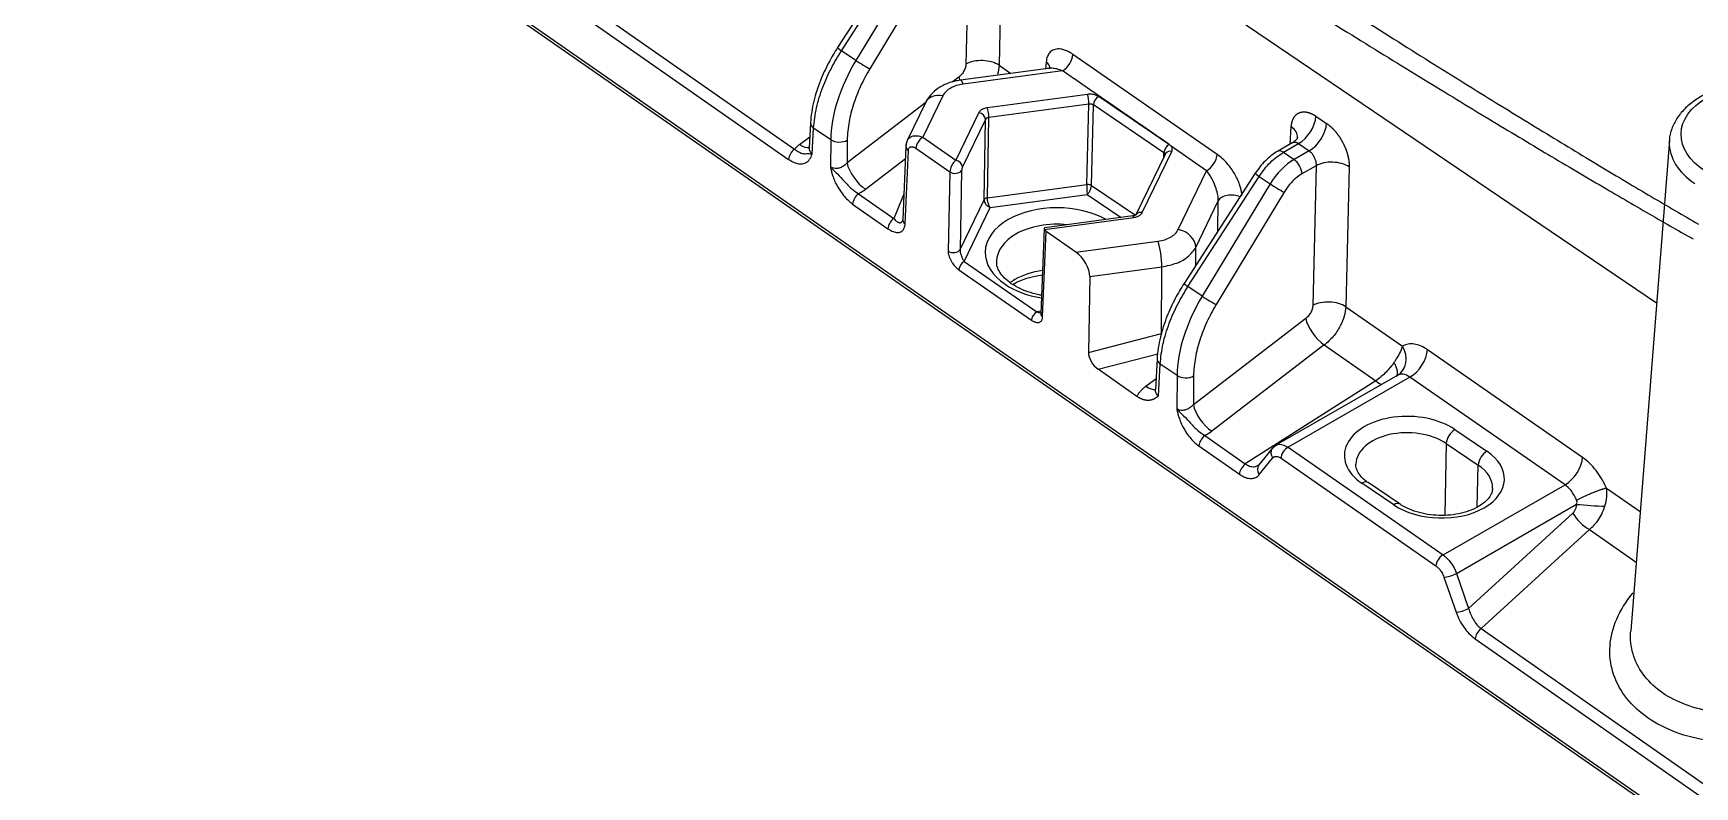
# Model space of a CAD drawing. Header units: millimetres. Extents: x -16190 to -8852, y -6844 to 7484.
# Drawn here: x -16128.6 to -16042.5, y 6556.8 to 6595.8 of the extents above; entities that cross this region are included whole.
import ezdxf

# ---------------------------------------------------------------- set-up
doc = ezdxf.new("R2010")
doc.units = ezdxf.units.MM
doc.layers.add('90', color=7, linetype='Continuous', true_color=0xffffff)

# ---------------------------------------------------------------- blocks, each defined once
blk = doc.blocks.new('54475777777')
at = {"layer": '90', "color": 7, "linetype": 'Continuous'}
for p, q in [((331.144, 474.769), (250.218, 529.618)), ((370.115, 425.959), (234.981, 519.876)), ((235.047, 519.708), (370.181, 425.792)), ((298.88, 490.554), (295.81, 485.801)), ((295.975, 485.663), (299.045, 490.416)), ((301.485, 490.855), (301.349, 485.084)), ((302.913, 490.803), (302.777, 485.033)), ((281.771, 489.922), (293.951, 481.419)), ((299.528, 490.087), (296.599, 485.238)), ((300.13, 489.729), (297.201, 484.88)), ((281.519, 489.48), (293.699, 480.976)), ((296.599, 485.238), (295.975, 485.663)), ((312.187, 481.193), (305.965, 485.504)), ((304.901, 484.9), (301.112, 484.392)), ((305.511, 484.796), (301.233, 484.223)), ((302.777, 485.033), (303.28, 484.683)), ((304.809, 485.175), (304.787, 484.884)), ((301.047, 484.528), (300.754, 484.304)), ((301.112, 484.392), (301.103, 484.39)), ((299.611, 483.427), (296.22, 480.826)), ((299.617, 483.441), (298.817, 481.784)), ((300.356, 483.719), (299.491, 481.93)), ((306.59, 483.779), (302.272, 483.201)), ((306.655, 483.361), (302.336, 482.782)), ((306.568, 479.888), (306.655, 483.361)), ((306.761, 479.85), (306.847, 483.322)), ((309.891, 481.264), (306.847, 483.322)), ((294.644, 482.556), (294.586, 481.479)), ((301.907, 482.991), (300.916, 480.94)), ((302.19, 482.698), (301.199, 480.648)), ((302.13, 479.23), (302.19, 482.698)), ((302.276, 479.314), (302.336, 482.782)), ((316.446, 482.84), (316.905, 482.529)), ((294.172, 481.623), (294.612, 481.955)), ((294.716, 481.204), (294.776, 482.325)), ((295.513, 481.824), (294.776, 482.325)), ((295.513, 481.824), (295.503, 480.654)), ((296.228, 481.805), (296.22, 480.826)), ((299.491, 481.93), (300.916, 480.94)), ((315.333, 481.633), (315.385, 482.376)), ((331.698, 481.801), (330.032, 460.641)), ((294.586, 481.48), (294.585, 481.471)), ((298.758, 481.543), (298.619, 478.382)), ((298.724, 478.202), (298.864, 481.362)), ((299.188, 481.453), (300.653, 480.435)), ((309.955, 481.213), (308.681, 478.577)), ((308.958, 478.681), (310.232, 481.317)), ((309.886, 481.069), (309.891, 481.264)), ((311.733, 480.485), (310.201, 481.547)), ((315.447, 481.699), (314.791, 481.322)), ((315.046, 481.281), (315.697, 481.656)), ((315.046, 481.281), (315.504, 480.97)), ((316.156, 481.344), (315.504, 480.97)), ((315.697, 481.656), (316.156, 481.344)), ((298.734, 480.996), (297.019, 479.68)), ((300.653, 480.435), (300.582, 477.018)), ((301.164, 480.5), (301.093, 477.084)), ((310.509, 477.953), (311.733, 480.485)), ((313.832, 480.379), (310.762, 475.626)), ((316.455, 480.703), (315.844, 480.352)), ((316.455, 480.703), (316.313, 474.672)), ((317.883, 480.651), (317.741, 474.62)), ((302.276, 479.314), (306.568, 479.888)), ((306.761, 479.85), (308.659, 478.567)), ((310.926, 475.488), (313.996, 480.241)), ((314.47, 479.919), (311.541, 475.07)), ((313.996, 480.241), (314.47, 479.919)), ((296.459, 479.049), (297.984, 477.984)), ((296.711, 479.492), (298.237, 478.427)), ((298.667, 479.477), (298.237, 478.427)), ((301.093, 477.084), (302.13, 479.23)), ((301.271, 476.574), (302.397, 478.903)), ((302.397, 478.903), (306.576, 479.462)), ((306.576, 479.462), (308.048, 478.467)), ((311.265, 477.181), (312.237, 479.192)), ((315.072, 479.561), (312.143, 474.712)), ((312.216, 477.878), (312.237, 479.192)), ((304.734, 477.954), (308.592, 478.471)), ((308.547, 478.534), (304.756, 478.027)), ((304.726, 477.994), (304.579, 474.32)), ((304.658, 474.186), (304.806, 477.868)), ((306.092, 476.974), (304.806, 477.868)), ((306.092, 476.974), (309.632, 477.448)), ((311.261, 476.399), (311.265, 477.181)), ((301.044, 476.217), (304.175, 474.041)), ((301.271, 476.574), (304.402, 474.398)), ((306.693, 475.924), (309.803, 476.34)), ((309.788, 473.465), (309.803, 476.34)), ((306.693, 475.924), (306.636, 472.652)), ((311.541, 475.07), (310.926, 475.488)), ((317.741, 474.62), (320.188, 472.917)), ((304.583, 474.423), (304.402, 474.398)), ((316.011, 474.116), (311.16, 470.395)), ((306.636, 472.652), (309.788, 473.465)), ((307.047, 471.925), (309.628, 472.591)), ((316.809, 472.971), (311.959, 469.25)), ((316.809, 472.971), (319.036, 471.421)), ((327.953, 468.124), (321.257, 472.764)), ((308.727, 470.752), (307.047, 471.925)), ((309.596, 472.381), (309.524, 471.049)), ((309.653, 470.775), (309.728, 472.151)), ((310.455, 471.656), (309.728, 472.151)), ((309.11, 471.194), (309.55, 471.526)), ((310.455, 471.656), (310.444, 470.224)), ((311.17, 471.636), (311.16, 470.395)), ((319.036, 471.421), (313.401, 467.84)), ((319.987, 471.675), (314.725, 468.65)), ((320.5, 471.585), (315.246, 468.565)), ((327.196, 466.945), (320.5, 471.585)), ((311.651, 469.061), (313.401, 467.84)), ((322.449, 469.323), (323.828, 468.391)), ((311.399, 468.619), (313.149, 467.397)), ((314.566, 468.512), (313.989, 467.796)), ((315.246, 468.565), (321.932, 463.918)), ((322.074, 468.72), (322.004, 465.628)), ((322.074, 468.72), (323.453, 467.788)), ((314.005, 467.381), (314.582, 468.097)), ((314.943, 468.088), (321.628, 463.442)), ((323.412, 465.975), (323.453, 467.788)), ((319.807, 466.079), (318.428, 467.012)), ((320.079, 466.103), (318.7, 467.035)), ((321.932, 463.918), (327.196, 466.945)), ((328.985, 466.797), (330.437, 465.786)), ((322.512, 463.118), (327.698, 466.099)), ((323.035, 461.611), (327.537, 465.72)), ((323.573, 460.738), (328.252, 465.009)), ((328.252, 465.009), (330.265, 463.608)), ((322.512, 463.118), (323.035, 461.611)), ((321.974, 462.96), (322.497, 461.453)), ((323.321, 460.295), (353.876, 438.963)), ((323.573, 460.738), (354.128, 439.406))]:
    blk.add_line(p, q, dxfattribs=at)
for centre, major_axis, ratio, start_param, end_param in [((296.232, 485.528), (-0.422, 0.273), 0.063758, 0.000025, 0.956876), ((305.522, 485.267), (-0.343, -0.496), 0.567566, 0.860398, 2.405167), ((296.856, 485.103), (0.43, -0.26), 0.04252, 4.096865, 5.667574), ((302.038, 484.639), (1.005, -0.024), 0.59473, 0.758527, 2.341174), ((304.366, 484.938), (0.601, -0.047), 0.629243, 6.273442, 7.074814), ((301.736, 484.083), (0.612, -0.797), 0.429901, 3.834786, 4.014783), ((301.219, 483.595), (0.107, -0.797), 0.190721, 2.452499, 3.141601), ((300.341, 483.091), (0.724, -0.35), 0.751509, 1.900605, 3.14158), ((302.267, 482.965), (0.04, -0.299), 0.190721, 0.886939, 2.452499), ((306.585, 483.544), (0.04, -0.299), 0.190721, 0.886939, 2.452499), ((307.066, 483.447), (-0.169, -0.25), 0.560789, 3.995512, 5.561073), ((295.146, 482.529), (-0.502, 0.027), 0.634158, 0.000032, 0.775636), ((301.901, 482.755), (0.271, -0.131), 0.751509, 0.335044, 1.900605), ((315.707, 482.446), (0.564, 0.832), 0.574978, 3.996411, 5.541029), ((316.166, 482.135), (0.564, 0.832), 0.574978, 3.996411, 5.541029), ((295.883, 482.027), (0.502, -0.004), 0.604395, 3.88872, 5.473355), ((299.484, 481.616), (0.229, 0.33), 0.568386, 0.861197, 2.423438), ((314.646, 481.982), (-1.003, 0.07), 0.624447, 3.141603, 3.928232), ((335.734, 481.621), (-4.04, 0.092), 0.624166, 6.248254, 6.283185), ((293.995, 481.139), (0.23, 0.33), 0.566728, 1.036903, 2.424649), ((294.063, 482.323), (-0.605, 0.802), 0.424803, 2.241394, 2.937845), ((299.16, 481.525), (-0.402, 0.018), 0.628136, 6.282786, 7.052664), ((299.16, 481.525), (-0.402, 0.018), 0.628136, 6.019596, 6.282786), ((310.111, 481.389), (-0.169, -0.25), 0.560789, 4.015079, 5.561073), ((310.226, 481.082), (-0.271, 0.131), 0.751509, 6.095477, 6.283175), ((310.226, 481.082), (-0.271, 0.131), 0.751509, 5.042197, 6.095476), ((311.743, 480.956), (-0.343, -0.496), 0.567566, 0.860398, 2.405167), ((315.041, 480.886), (-0.25, 0.436), 0.543997, 5.45657, 6.279899), ((335.734, 481.621), (-4.04, 0.092), 0.624166, 0, 0.7702), ((296.91, 480.38), (0.612, -0.797), 0.429901, 3.834786, 5.379615), ((300.875, 480.557), (0.301, -0.006), 0.613155, 3.898869, 6.005019), ((300.91, 480.705), (0.271, -0.131), 0.751509, 0.335044, 1.900605), ((314.254, 480.106), (-0.422, 0.273), 0.063758, 0.000025, 0.956876), ((315.499, 480.574), (0.25, -0.436), 0.543997, 0.758144, 2.314977), ((317.144, 480.257), (1.005, -0.024), 0.59473, 0.758527, 2.341174), ((314.727, 479.784), (0.43, -0.26), 0.04252, 4.096865, 5.667574), ((305.343, 476.911), (-3.165, 0.072), 0.624166, 4.01684, 5.482589), ((312.814, 479.084), (-0.603, 0.009), 0.589309, 4.07698, 6.001575), ((298.28, 478.147), (0.23, 0.33), 0.566728, 1.036909, 2.42465), ((299.02, 478.365), (-0.402, 0.018), 0.628136, 0.000005, 0.193384), ((299.02, 478.365), (-0.402, 0.018), 0.628136, 0.19338, 0.769479), ((305.343, 476.911), (-3.165, 0.072), 0.624166, 5.482589, 6.283185), ((305.334, 476.518), (-2.663, 0.061), 0.624166, 4.57732, 5.48259), ((308.587, 478.235), (-0.04, 0.299), 0.190721, 5.594092, 6.283205), ((308.952, 478.445), (-0.271, 0.131), 0.751509, 6.225322, 6.283175), ((308.952, 478.445), (-0.271, 0.131), 0.751509, 6.074415, 6.163556), ((308.952, 478.445), (-0.271, 0.131), 0.751509, 5.042197, 6.074414), ((305.334, 476.518), (-2.663, 0.061), 0.624166, 5.482589, 6.283185), ((305.019, 477.758), (-0.284, 0.259), 0.264158, 6.064771, 6.753886), ((305.028, 477.993), (-0.301, 0.007), 0.62411, 0.241429, 0.756116), ((309.617, 476.82), (-0.107, 0.797), 0.190721, 4.040749, 5.594092), ((310.494, 477.325), (-0.724, 0.35), 0.751509, 3.488854, 5.042197), ((300.804, 477.141), (0.301, -0.006), 0.613155, 3.89663, 6.005012), ((305.343, 476.911), (-3.165, 0.072), 0.624166, 0, 0.7702), ((306.07, 476.345), (-0.494, 0.717), 0.528565, 3.778539, 5.331882), ((301.266, 476.339), (0.172, 0.248), 0.568386, 0.861197, 2.423438), ((305.334, 476.518), (-2.663, 0.061), 0.624166, 0, 0.020734), ((305.289, 474.556), (-2.663, 0.061), 0.624166, 4.967761, 5.482589), ((305.343, 476.911), (-3.165, 0.072), 0.624166, 0.7702, 1.350021), ((305.289, 474.556), (-2.663, 0.061), 0.624166, 5.482589, 5.597748), ((311.184, 475.353), (-0.422, 0.273), 0.063758, 0.000025, 0.956876), ((311.799, 474.935), (0.43, -0.26), 0.04252, 4.096865, 5.667574), ((317.002, 474.227), (1.005, -0.024), 0.59473, 0.758527, 2.341174), ((304.397, 474.163), (0.172, 0.248), 0.568386, 0.861197, 2.423438), ((304.88, 474.308), (-0.301, 0.012), 0.625647, 6.283156, 7.050181), ((316.7, 473.671), (0.612, -0.797), 0.429901, 3.834786, 5.379615), ((307.104, 472.377), (-0.362, 0.515), 0.57544, 0.669013, 2.135467), ((319.449, 472.524), (0.553, -0.839), 0.8321, 6.232529, 7.776987), ((320.518, 472.37), (-0.572, -0.826), 0.567566, 0.860398, 2.405167), ((310.098, 472.354), (-0.502, 0.027), 0.634158, 0.000032, 0.775636), ((309.001, 471.894), (-0.605, 0.802), 0.424803, 2.241394, 2.937845), ((310.825, 471.859), (0.502, -0.004), 0.604395, 3.88872, 5.473355), ((318.927, 472.121), (0.539, -0.848), 0.369306, 5.414936, 5.842966), ((311.85, 469.95), (0.612, -0.797), 0.429901, 3.834786, 5.379615), ((320.438, 468.167), (2.763, -0.063), 0.624166, 0.7702, 3.911793), ((320.429, 467.775), (2.261, -0.051), 0.624166, 0.7702, 3.135525), ((322.44, 468.93), (0.281, 0.416), 0.560789, 0.85392, 2.424716), ((314.879, 468.26), (-0.313, 0.252), 0.820734, 0.018054, 1.245639), ((314.879, 468.26), (-0.313, 0.252), 0.820734, 5.974489, 6.301238), ((315.239, 468.251), (0.229, 0.33), 0.568386, 0.861197, 2.423438), ((321.817, 467.235), (2.763, -0.063), 0.624166, 3.911793, 7.053385), ((323.819, 467.998), (0.281, 0.416), 0.560789, 0.85392, 2.424716), ((327.214, 467.73), (-0.572, -0.826), 0.567566, 0.860398, 2.405167), ((313.445, 467.56), (0.23, 0.33), 0.566728, 1.036909, 2.42465), ((314.302, 467.544), (-0.313, 0.252), 0.820734, 0.000009, 1.245639), ((321.808, 466.843), (2.261, -0.051), 0.624166, 6.277118, 7.053385), ((318.419, 466.619), (-0.281, -0.416), 0.560789, 3.141613, 3.995512), ((319.798, 465.687), (-0.281, -0.416), 0.560789, 3.146155, 3.995512), ((328.304, 466.088), (-1.003, 0.066), 0.036091, 0.924401, 2.232771), ((328.143, 465.709), (-0.678, 0.742), 0.481155, 1.143289, 2.19905), ((321.924, 463.604), (0.229, 0.33), 0.568386, 0.861197, 2.423438), ((322.27, 463.123), (0.38, 0.132), 0.252265, 3.735337, 5.314038), ((322.793, 461.615), (0.38, 0.132), 0.252265, 3.735337, 5.314038), ((323.617, 460.458), (0.23, 0.33), 0.566728, 1.036908, 2.42465)]:
    blk.add_ellipse(centre, major_axis=major_axis, ratio=ratio, start_param=start_param, end_param=end_param, dxfattribs=at)
blk.add_ellipse((335.742, 481.997), major_axis=(-3.538, 0.08), ratio=0.624166, dxfattribs=at)
for points, degree, knots in [([(244.246, 536.549), (247.19, 534.541), (252.869, 530.672), (260.735, 525.326), (268.032, 520.38), (274.831, 515.786), (281.203, 511.496), (287.206, 507.472), (292.864, 503.698), (298.171, 500.179), (303.106, 496.928), (307.656, 493.954), (311.817, 491.258), (315.603, 488.829), (319.038, 486.649), (322.149, 484.699), (324.966, 482.957), (327.522, 481.398), (329.853, 479.998), (331.626, 478.951), (332.627, 478.368), (332.95, 478.181)], 3, [0, 0, 0, 0, 0.054083, 0.108165, 0.162248, 0.21633, 0.270413, 0.324495, 0.378578, 0.43266, 0.486743, 0.540825, 0.594908, 0.64899, 0.703073, 0.757155, 0.811238, 0.86532, 0.919403, 0.973485, 1, 1, 1, 1]), ([(249.44, 531.101), (252.13, 529.306), (257.313, 525.851), (264.545, 521.041), (271.287, 516.57), (277.607, 512.392), (283.562, 508.471), (289.193, 504.78), (294.507, 501.314), (299.495, 498.08), (304.139, 495.09), (308.429, 492.349), (312.365, 489.857), (315.961, 487.602), (319.238, 485.57), (322.219, 483.743), (324.932, 482.102), (327.404, 480.627), (329.668, 479.298), (331.407, 478.293), (332.395, 477.73), (332.72, 477.545)], 3, [0, 0, 0, 0, 0.054037, 0.108075, 0.162112, 0.21615, 0.270187, 0.324224, 0.378262, 0.432299, 0.486337, 0.540374, 0.594411, 0.648449, 0.702486, 0.756524, 0.810561, 0.864598, 0.918636, 0.972673, 1, 1, 1, 1]), ([(295.81, 485.801), (295.671, 485.586), (295.397, 485.117), (295.036, 484.336), (294.751, 483.448), (294.662, 482.86), (294.644, 482.556)], 3, [0, 0, 0, 0, 0.201902, 0.435553, 0.701433, 1, 1, 1, 1]), ([(294.776, 482.325), (294.806, 482.615), (294.865, 483.176), (295.146, 484.063), (295.511, 484.897), (295.824, 485.414), (295.975, 485.663)], 3, [0, 0, 0, 0, 0.276735, 0.535663, 0.776748, 1, 1, 1, 1]), ([(305.511, 484.796), (305.429, 484.826), (305.275, 484.88), (305.019, 484.916), (304.856, 484.899), (304.768, 484.869)], 3, [0, 0, 0, 0, 0.314488, 0.585825, 1, 1, 1, 1]), ([(304.961, 484.926), (304.957, 484.928), (304.938, 484.915), (304.913, 484.907), (304.893, 484.899)], 3, [0, 0, 0, 0, 0.39137, 1, 1, 1, 1]), ([(301.112, 484.392), (300.926, 484.367), (300.587, 484.284), (300.148, 484.061), (299.824, 483.78), (299.679, 483.563), (299.623, 483.452)], 3, [0, 0, 0, 0, 0.279238, 0.540427, 0.781628, 1, 1, 1, 1]), ([(333.576, 483.933), (333.474, 483.892), (333.19, 483.765), (332.761, 483.512), (332.336, 483.154), (332.002, 482.745), (331.793, 482.298), (331.696, 481.978), (331.701, 481.816), (331.701, 481.81)], 3, [0, 0, 0, 0, 0.096957, 0.279126, 0.462042, 0.643629, 0.82131, 0.993341, 1, 1, 1, 1]), ([(315.385, 482.376), (315.396, 482.535), (315.443, 482.661), (315.484, 482.771), (315.55, 482.85), (315.657, 482.979), (315.817, 483.014), (315.947, 483.042), (316.099, 483.003), (316.268, 482.961), (316.446, 482.84)], 2, [0, 0, 0, 0.125, 0.125, 0.25, 0.25, 0.5, 0.5, 0.75, 0.75, 1, 1, 1]), ([(316.905, 482.529), (317.047, 482.432), (317.183, 482.294), (317.299, 482.174), (317.404, 482.029), (317.575, 481.794), (317.692, 481.522), (317.786, 481.308), (317.835, 481.092), (317.888, 480.859), (317.883, 480.651)], 2, [0, 0, 0, 0.125, 0.125, 0.25, 0.25, 0.5, 0.5, 0.75, 0.75, 1, 1, 1]), ([(298.821, 481.787), (298.828, 481.802), (298.87, 481.888), (299.003, 481.98), (299.236, 482.013), (299.403, 481.959), (299.491, 481.93)], 3, [0, 0, 0, 0, 0.069596, 0.415897, 0.689454, 1, 1, 1, 1]), ([(293.699, 480.976), (293.779, 480.927), (293.928, 480.835), (294.182, 480.768), (294.421, 480.8), (294.616, 480.957), (294.683, 481.123), (294.716, 481.204)], 3, [0, 0, 0, 0, 0.17566, 0.327874, 0.584213, 0.798901, 1, 1, 1, 1]), ([(293.951, 481.419), (294.05, 481.351), (294.229, 481.226), (294.418, 481.212), (294.511, 481.231), (294.587, 481.224), (294.67, 481.211), (294.716, 481.204)], 3, [0, 0, 0, 0, 0.281767, 0.512876, 0.727751, 0.850277, 1, 1, 1, 1]), ([(309.944, 481.195), (309.944, 481.197), (309.942, 481.205), (309.936, 481.218), (309.926, 481.233), (309.912, 481.248), (309.899, 481.259), (309.891, 481.264)], 3, [0, 0, 0, 0, 0.08047, 0.310353, 0.540235, 0.770118, 1, 1, 1, 1]), ([(310.112, 481.622), (310.128, 481.61), (310.151, 481.591), (310.182, 481.567), (310.195, 481.553), (310.201, 481.547)], 3, [0, 0, 0, 0, 0.502211, 0.752164, 1, 1, 1, 1]), ([(313.256, 479.409), (313.255, 479.423), (313.251, 479.482), (313.237, 479.59), (313.199, 479.757), (313.139, 479.945), (313.053, 480.147), (312.941, 480.36), (312.8, 480.578), (312.629, 480.797), (312.425, 481.008), (312.27, 481.135), (312.187, 481.193)], 3, [0, 0, 0, 0, 0.034334, 0.141631, 0.248927, 0.356223, 0.463519, 0.570815, 0.678111, 0.785408, 0.892704, 1, 1, 1, 1]), ([(314.792, 481.322), (314.701, 481.27), (314.524, 481.15), (314.265, 480.924), (314.028, 480.661), (313.891, 480.471), (313.827, 480.372)], 3, [0, 0, 0, 0, 0.252699, 0.50375, 0.752851, 1, 1, 1, 1]), ([(313.996, 480.241), (314.153, 480.457), (314.465, 480.888), (314.853, 481.15), (315.046, 481.281)], 3, [0, 0, 0, 0, 0.501281, 1, 1, 1, 1]), ([(315.44, 481.695), (315.45, 481.701), (315.472, 481.711), (315.505, 481.718), (315.54, 481.719), (315.575, 481.714), (315.613, 481.703), (315.654, 481.684), (315.682, 481.666), (315.697, 481.656)], 3, [0, 0, 0, 0, 0.148885, 0.291066, 0.424849, 0.556362, 0.691779, 0.837419, 1, 1, 1, 1]), ([(316.156, 481.344), (316.179, 481.328), (316.222, 481.292), (316.279, 481.227), (316.326, 481.16), (316.364, 481.095), (316.393, 481.032), (316.415, 480.974), (316.432, 480.919), (316.444, 480.866), (316.452, 480.813), (316.457, 480.757), (316.456, 480.721), (316.455, 480.703)], 3, [0, 0, 0, 0, 0.131985, 0.250597, 0.35789, 0.454993, 0.542086, 0.620478, 0.693432, 0.764379, 0.836762, 0.914081, 1, 1, 1, 1]), ([(296.22, 480.826), (296.179, 480.778), (296.086, 480.693), (295.927, 480.609), (295.773, 480.575), (295.64, 480.585), (295.554, 480.619), (295.514, 480.646), (295.503, 480.654)], 3, [0, 0, 0, 0, 0.212811, 0.419562, 0.612888, 0.787127, 0.942611, 1, 1, 1, 1]), ([(295.503, 480.654), (295.552, 480.598), (295.645, 480.49), (295.859, 480.296), (296.103, 480.028), (296.402, 479.701), (296.614, 479.558), (296.711, 479.492)], 3, [0, 0, 0, 0, 0.129422, 0.250103, 0.502814, 0.772734, 1, 1, 1, 1]), ([(300.916, 480.94), (300.898, 480.926), (300.862, 480.896), (300.795, 480.818), (300.694, 480.661), (300.669, 480.523), (300.653, 480.435)], 3, [0, 0, 0, 0, 0.13406, 0.271806, 0.534406, 1, 1, 1, 1]), ([(301.199, 480.648), (301.185, 480.617), (301.174, 480.572), (301.165, 480.532), (301.164, 480.5)], 2, [0, 0, 0, 0.5, 0.5, 1, 1, 1]), ([(312.237, 479.192), (312.233, 479.27), (312.225, 479.436), (312.134, 479.764), (312.008, 480.057), (311.865, 480.309), (311.779, 480.424), (311.733, 480.485)], 3, [0, 0, 0, 0, 0.165844, 0.357478, 0.632836, 0.803918, 1, 1, 1, 1]), ([(306.568, 479.888), (306.568, 479.855), (306.567, 479.786), (306.568, 479.621), (306.573, 479.525), (306.576, 479.462)], 3, [0, 0, 0, 0, 0.252249, 0.507674, 1, 1, 1, 1]), ([(306.576, 479.462), (306.589, 479.474), (306.616, 479.5), (306.655, 479.551), (306.691, 479.611), (306.722, 479.676), (306.745, 479.742), (306.757, 479.801), (306.76, 479.835), (306.761, 479.85)], 3, [0, 0, 0, 0, 0.142868, 0.290111, 0.439849, 0.590152, 0.739174, 0.885854, 1, 1, 1, 1]), ([(302.13, 479.23), (302.134, 479.197), (302.141, 479.132), (302.222, 478.997), (302.327, 478.94), (302.397, 478.903)], 3, [0, 0, 0, 0, 0.252249, 0.507674, 1, 1, 1, 1]), ([(302.397, 478.903), (302.387, 478.916), (302.369, 478.946), (302.342, 479.002), (302.318, 479.066), (302.298, 479.135), (302.284, 479.204), (302.277, 479.265), (302.276, 479.299), (302.276, 479.314)], 3, [0, 0, 0, 0, 0.142868, 0.290111, 0.439849, 0.590152, 0.739174, 0.885854, 1, 1, 1, 1]), ([(298.237, 478.427), (298.258, 478.401), (298.298, 478.356), (298.354, 478.306), (298.404, 478.271), (298.449, 478.25), (298.488, 478.242), (298.52, 478.243), (298.549, 478.253), (298.573, 478.27), (298.592, 478.293), (298.603, 478.313), (298.607, 478.322)], 3, [0, 0, 0, 0, 0.102883, 0.205765, 0.308648, 0.41153, 0.514413, 0.617295, 0.720178, 0.82306, 0.925943, 1, 1, 1, 1]), ([(308.706, 478.615), (308.704, 478.606), (308.694, 478.59), (308.661, 478.566), (308.611, 478.545), (308.569, 478.537), (308.545, 478.534)], 3, [0, 0, 0, 0, 0.232128, 0.47534, 0.730911, 1, 1, 1, 1]), ([(301.093, 477.084), (301.096, 477.045), (301.102, 476.956), (301.149, 476.81), (301.207, 476.678), (301.249, 476.61), (301.271, 476.574)], 3, [0, 0, 0, 0, 0.20735, 0.477436, 0.719745, 1, 1, 1, 1]), ([(309.803, 476.34), (310.024, 476.386), (310.466, 476.478), (310.994, 476.781), (311.174, 477.048), (311.265, 477.181)], 3, [0, 0, 0, 0, 0.333383, 0.666629, 1, 1, 1, 1]), ([(304.609, 475.114), (304.574, 475.121), (304.369, 475.16), (304.007, 475.259), (303.571, 475.444), (303.211, 475.669), (302.939, 475.917), (302.762, 476.171), (302.681, 476.382), (302.677, 476.507), (302.682, 476.554)], 3, [0, 0, 0, 0, 0.029561, 0.177562, 0.324523, 0.470223, 0.615002, 0.760058, 0.908712, 1, 1, 1, 1]), ([(303.364, 475.586), (303.388, 475.6), (303.537, 475.682), (303.845, 475.817), (304.263, 475.933), (304.537, 475.979), (304.642, 475.993)], 3, [0, 0, 0, 0, 0.070972, 0.426911, 0.783193, 1, 1, 1, 1]), ([(310.762, 475.626), (310.623, 475.411), (310.348, 474.942), (309.988, 474.161), (309.703, 473.273), (309.613, 472.685), (309.596, 472.381)], 3, [0, 0, 0, 0, 0.201902, 0.435553, 0.701433, 1, 1, 1, 1]), ([(309.728, 472.151), (309.758, 472.44), (309.817, 473.001), (310.097, 473.888), (310.462, 474.722), (310.776, 475.24), (310.926, 475.488)], 3, [0, 0, 0, 0, 0.276735, 0.535663, 0.776748, 1, 1, 1, 1]), ([(317.741, 474.62), (317.725, 474.488), (317.693, 474.222), (317.5, 473.767), (317.204, 473.313), (316.94, 473.084), (316.809, 472.971)], 3, [0, 0, 0, 0, 0.23183, 0.463662, 0.734116, 1, 1, 1, 1]), ([(304.402, 474.398), (304.457, 474.383), (304.533, 474.362), (304.604, 474.359), (304.622, 474.36)], 3, [0, 0, 0, 0, 0.729349, 1, 1, 1, 1]), ([(320.188, 472.917), (320.151, 472.819), (320.068, 472.605), (319.904, 472.351), (319.816, 472.214)], 3, [0, 0, 0, 0, 0.458291, 1, 1, 1, 1]), ([(319.816, 472.214), (319.708, 472.072), (319.478, 471.77), (319.19, 471.542), (319.036, 471.421)], 3, [0, 0, 0, 0, 0.467999, 1, 1, 1, 1]), ([(320.5, 471.585), (320.4, 471.642), (320.2, 471.754), (320.044, 471.693), (319.966, 471.662)], 3, [0, 0, 0, 0, 0.500396, 1, 1, 1, 1]), ([(309.653, 470.775), (309.644, 470.782), (309.611, 470.805), (309.568, 470.854), (309.537, 470.923), (309.525, 470.984), (309.523, 471.023), (309.524, 471.037)], 3, [0, 0, 0, 0, 0.116245, 0.399746, 0.649355, 0.872942, 1, 1, 1, 1]), ([(309.653, 470.775), (309.544, 470.678), (309.443, 470.632), (309.332, 470.581), (309.211, 470.58), (309.093, 470.579), (308.967, 470.625), (308.848, 470.668), (308.727, 470.752)], 2, [0, 0, 0, 0.25, 0.25, 0.5, 0.5, 0.75, 0.75, 1, 1, 1]), ([(311.16, 470.395), (311.12, 470.348), (311.026, 470.263), (310.868, 470.179), (310.713, 470.145), (310.58, 470.154), (310.494, 470.188), (310.454, 470.216), (310.444, 470.224)], 3, [0, 0, 0, 0, 0.212811, 0.419562, 0.612888, 0.787127, 0.942611, 1, 1, 1, 1]), ([(310.444, 470.224), (310.492, 470.168), (310.585, 470.06), (310.799, 469.865), (311.043, 469.598), (311.342, 469.271), (311.554, 469.127), (311.651, 469.061)], 3, [0, 0, 0, 0, 0.129422, 0.250103, 0.502814, 0.772734, 1, 1, 1, 1]), ([(314.743, 468.649), (314.787, 468.675), (314.925, 468.729), (315.118, 468.63), (315.246, 468.565)], 3, [0, 0, 0, 0, 0.337009, 1, 1, 1, 1]), ([(313.401, 467.84), (313.463, 467.806), (313.593, 467.735), (313.809, 467.703), (313.929, 467.767), (313.995, 467.811)], 3, [0, 0, 0, 0, 0.281429, 0.588477, 1, 1, 1, 1]), ([(318.7, 467.035), (318.648, 467.071), (318.505, 467.178), (318.322, 467.368), (318.203, 467.59), (318.159, 467.737), (318.173, 467.818), (318.176, 467.832)], 3, [0, 0, 0, 0, 0.135823, 0.398934, 0.663916, 0.941765, 1, 1, 1, 1]), ([(324.062, 466.785), (324.065, 466.725), (324.044, 466.598), (323.935, 466.395), (323.733, 466.178), (323.438, 465.975), (323.056, 465.803), (322.614, 465.682), (322.131, 465.618), (321.631, 465.616), (321.139, 465.678), (320.682, 465.798), (320.329, 465.949), (320.146, 466.058), (320.079, 466.103)], 3, [0, 0, 0, 0, 0.082556, 0.16823, 0.250005, 0.337278, 0.423645, 0.510104, 0.597068, 0.684409, 0.771814, 0.858827, 0.945093, 1, 1, 1, 1]), ([(327.698, 466.273), (327.623, 466.424), (327.487, 466.699), (327.287, 466.868), (327.196, 466.945)], 3, [0, 0, 0, 0, 0.548743, 1, 1, 1, 1]), ([(328.918, 466.019), (328.953, 466.154), (329.02, 466.42), (328.996, 466.673), (328.985, 466.797)], 3, [0, 0, 0, 0, 0.509057, 1, 1, 1, 1]), ([(327.698, 466.099), (327.706, 466.129), (327.722, 466.187), (327.706, 466.245), (327.698, 466.273)], 3, [0, 0, 0, 0, 0.52015, 1, 1, 1, 1]), ([(328.252, 465.009), (328.376, 465.127), (328.578, 465.318), (328.795, 465.683), (328.876, 465.904), (328.918, 466.019)], 3, [0, 0, 0, 0, 0.437239, 0.707955, 1, 1, 1, 1]), ([(339.371, 457.272), (338.955, 456.982), (338.065, 456.491), (336.536, 455.992), (334.944, 455.78), (333.382, 455.859), (331.95, 456.222), (330.733, 456.846), (329.809, 457.693), (329.238, 458.713), (329.062, 459.839), (329.295, 461.008), (329.767, 461.827), (330.089, 462.228), (330.132, 462.279)], 3, [0, 0, 0, 0, 0.089693, 0.179386, 0.269079, 0.358773, 0.448466, 0.538159, 0.627852, 0.717545, 0.807238, 0.896931, 0.986624, 1, 1, 1, 1]), ([(323.035, 461.611), (323.063, 461.522), (323.117, 461.352), (323.247, 461.105), (323.4, 460.89), (323.517, 460.787), (323.573, 460.738)], 3, [0, 0, 0, 0, 0.256955, 0.492341, 0.760171, 1, 1, 1, 1]), ([(338.613, 458.426), (338.274, 458.177), (337.521, 457.734), (336.244, 457.285), (334.906, 457.077), (333.594, 457.121), (332.388, 457.413), (331.365, 457.934), (330.589, 458.651), (330.111, 459.521), (330.008, 460.211), (330.028, 460.587), (330.031, 460.635)], 3, [0, 0, 0, 0, 0.111582, 0.222291, 0.332033, 0.440876, 0.549075, 0.657053, 0.765284, 0.874233, 0.983955, 1, 1, 1, 1])]:
    blk.add_open_spline(points, degree=degree, knots=knots, dxfattribs=at)
for points, degree in [([(305.965, 485.504), (305.898, 485.551), (305.769, 485.627), (305.596, 485.698), (305.442, 485.734), (305.308, 485.741), (305.194, 485.724), (305.099, 485.689), (305.021, 485.64), (304.957, 485.579), (304.904, 485.506), (304.861, 485.42), (304.827, 485.314), (304.813, 485.225), (304.809, 485.175)], 3), ([(296.599, 485.238), (295.922, 484.121), (295.522, 482.865), (295.513, 481.824)], 3), ([(297.201, 484.88), (297.126, 484.756), (296.985, 484.506), (296.802, 484.139), (296.634, 483.747), (296.492, 483.349), (296.383, 482.968), (296.302, 482.598), (296.246, 482.218), (296.229, 481.944), (296.228, 481.805)], 3), ([(301.349, 485.084), (301.348, 485.062), (301.344, 485.014), (301.325, 484.934), (301.294, 484.849), (301.25, 484.762), (301.196, 484.68), (301.131, 484.601), (301.076, 484.551), (301.047, 484.528)], 3), ([(302.777, 485.033), (302.761, 484.903), (302.746, 484.773), (302.709, 484.637)], 3), ([(310.112, 481.622), (305.511, 484.796)], 1), ([(301.233, 484.223), (301.128, 484.209), (300.935, 484.165), (300.687, 484.06), (300.481, 483.91), (300.389, 483.787), (300.356, 483.719)], 3), ([(302.272, 483.201), (302.242, 483.197), (302.187, 483.186), (302.116, 483.163), (302.057, 483.136), (302.01, 483.107), (301.969, 483.075), (301.934, 483.037), (301.915, 483.007), (301.907, 482.991)], 3), ([(307.072, 483.682), (307.051, 483.697), (307.007, 483.721), (306.938, 483.749), (306.87, 483.768), (306.805, 483.779), (306.74, 483.786), (306.67, 483.787), (306.617, 483.783), (306.59, 483.779)], 3), ([(306.847, 483.322), (306.839, 483.328), (306.821, 483.338), (306.794, 483.349), (306.766, 483.356), (306.741, 483.361), (306.714, 483.364), (306.686, 483.364), (306.665, 483.362), (306.655, 483.361)], 3), ([(310.112, 481.622), (309.098, 482.309), (308.085, 482.996), (307.072, 483.682)], 3), ([(302.336, 482.782), (302.324, 482.781), (302.302, 482.777), (302.274, 482.767), (302.25, 482.757), (302.231, 482.745), (302.215, 482.732), (302.201, 482.717), (302.193, 482.705), (302.19, 482.698)], 3), ([(298.804, 481.739), (298.809, 481.756), (298.815, 481.772), (298.821, 481.787)], 3), ([(315.648, 481.912), (315.646, 481.84), (315.443, 481.696)], 2), ([(293.951, 481.419), (293.98, 481.452), (294.045, 481.519), (294.126, 481.588), (294.172, 481.623)], 3), ([(294.716, 481.204), (294.63, 481.258), (294.591, 481.355), (294.593, 481.465)], 3), ([(298.802, 481.737), (298.758, 481.65), (298.758, 481.543)], 2), ([(298.864, 481.362), (298.864, 481.378), (298.868, 481.408), (298.881, 481.449), (298.906, 481.486), (298.941, 481.511), (298.979, 481.522), (299.015, 481.523), (299.051, 481.518), (299.09, 481.507), (299.133, 481.488), (299.169, 481.467), (299.188, 481.453)], 3), ([(310.232, 481.317), (310.239, 481.333), (310.25, 481.363), (310.254, 481.405), (310.251, 481.445), (310.24, 481.481), (310.224, 481.515), (310.209, 481.536), (310.201, 481.547)], 3), ([(295.503, 480.654), (295.511, 480.608), (295.531, 480.508), (295.577, 480.333), (295.651, 480.121), (295.765, 479.87), (295.925, 479.601), (296.11, 479.361), (296.293, 479.175), (296.405, 479.087), (296.459, 479.049)], 3), ([(315.504, 480.97), (315.123, 480.752), (314.741, 480.364), (314.47, 479.919)], 3), ([(315.844, 480.352), (315.747, 480.295), (315.559, 480.159), (315.315, 479.913), (315.149, 479.689), (315.072, 479.561)], 3), ([(297.019, 479.68), (296.879, 479.573), (296.711, 479.492)], 2), ([(306.761, 479.85), (306.745, 479.861), (306.707, 479.879), (306.639, 479.892), (306.591, 479.891), (306.568, 479.888)], 3), ([(296.711, 479.492), (296.576, 479.391), (296.464, 479.195), (296.459, 479.049)], 3), ([(302.276, 479.314), (302.253, 479.311), (302.21, 479.299), (302.158, 479.27), (302.137, 479.243), (302.13, 479.23)], 3), ([(297.984, 477.984), (298.025, 477.956), (298.104, 477.907), (298.211, 477.859), (298.307, 477.831), (298.392, 477.82), (298.464, 477.826), (298.525, 477.843), (298.577, 477.87), (298.621, 477.908), (298.659, 477.956), (298.69, 478.018), (298.714, 478.098), (298.722, 478.165), (298.724, 478.202)], 3), ([(298.624, 478.333), (298.61, 478.32)], 1), ([(308.592, 478.471), (308.622, 478.475), (308.678, 478.486), (308.749, 478.509), (308.808, 478.536), (308.855, 478.565), (308.895, 478.597), (308.93, 478.634), (308.95, 478.665), (308.958, 478.681)], 3), ([(309.632, 477.448), (309.736, 477.462), (309.93, 477.506), (310.177, 477.612), (310.383, 477.762), (310.476, 477.884), (310.509, 477.953)], 3), ([(300.582, 477.018), (300.581, 476.991), (300.585, 476.932), (300.605, 476.833), (300.646, 476.716), (300.706, 476.596), (300.769, 476.497), (300.827, 476.419), (300.888, 476.35), (300.956, 476.284), (301.013, 476.238), (301.044, 476.217)], 3), ([(311.541, 475.07), (310.864, 473.952), (310.465, 472.697), (310.455, 471.656)], 3), ([(312.143, 474.712), (312.068, 474.588), (311.927, 474.338), (311.745, 473.97), (311.577, 473.579), (311.434, 473.181), (311.325, 472.799), (311.244, 472.429), (311.188, 472.05), (311.171, 471.776), (311.17, 471.636)], 3), ([(316.313, 474.672), (316.312, 474.649), (316.308, 474.602), (316.289, 474.522), (316.258, 474.437), (316.214, 474.35), (316.161, 474.268), (316.095, 474.189), (316.041, 474.139), (316.011, 474.116)], 3), ([(304.175, 474.041), (304.198, 474.025), (304.246, 473.995), (304.325, 473.959), (304.407, 473.939), (304.476, 473.94), (304.529, 473.954), (304.571, 473.979), (304.604, 474.012), (304.63, 474.054), (304.649, 474.108), (304.657, 474.157), (304.658, 474.186)], 3), ([(321.257, 472.764), (321.151, 472.837), (320.95, 472.947), (320.685, 473.023), (320.433, 473.028), (320.266, 472.969), (320.188, 472.917)], 3), ([(320.101, 471.763), (320.089, 471.71)], 1), ([(308.727, 470.752), (308.746, 470.789), (308.788, 470.862), (308.869, 470.97), (308.972, 471.08), (309.06, 471.156), (309.11, 471.194)], 3), ([(310.444, 470.224), (310.452, 470.178), (310.471, 470.078), (310.517, 469.902), (310.591, 469.69), (310.705, 469.439), (310.865, 469.17), (311.05, 468.93), (311.233, 468.745), (311.345, 468.656), (311.399, 468.619)], 3), ([(311.651, 469.061), (311.516, 468.961), (311.404, 468.764), (311.399, 468.619)], 3), ([(311.959, 469.25), (311.819, 469.143), (311.651, 469.061)], 2), ([(314.748, 468.663), (314.562, 468.507)], 1), ([(314.582, 468.097), (314.592, 468.108), (314.612, 468.128), (314.647, 468.15), (314.688, 468.164), (314.737, 468.168), (314.795, 468.16), (314.863, 468.137), (314.915, 468.107), (314.943, 468.088)], 3), ([(328.985, 466.797), (328.92, 466.946), (328.776, 467.221), (328.542, 467.562), (328.281, 467.861), (328.068, 468.044), (327.953, 468.124)], 3), ([(313.984, 467.791), (313.961, 467.775)], 1), ([(313.149, 467.397), (313.202, 467.36), (313.302, 467.301), (313.432, 467.247), (313.546, 467.218), (313.649, 467.21), (313.745, 467.219), (313.836, 467.246), (313.923, 467.296), (313.979, 467.348), (314.005, 467.381)], 3), ([(327.537, 465.72), (327.548, 465.73), (327.569, 465.752), (327.598, 465.789), (327.625, 465.833), (327.65, 465.884), (327.672, 465.945), (327.689, 466.016), (327.696, 466.07), (327.698, 466.099)], 3), ([(321.932, 463.918), (322.17, 463.754), (322.4, 463.438), (322.512, 463.118)], 3), ([(321.628, 463.442), (321.645, 463.43), (321.678, 463.405), (321.728, 463.359), (321.779, 463.304), (321.83, 463.238), (321.882, 463.16), (321.932, 463.068), (321.961, 462.997), (321.974, 462.96)], 3), ([(322.497, 461.453), (322.54, 461.328), (322.643, 461.094), (322.825, 460.796), (323.041, 460.527), (323.222, 460.364), (323.321, 460.295)], 3)]:
    blk.add_open_spline(points, degree=degree, dxfattribs=at)
for points, weights in [([(319.816, 472.214), (319.968, 471.934), (320.001, 471.714), (319.909, 471.607)], [1.06156532362, 0.976152921448, 0.979612931728, 1.07194535446]), ([(328.985, 466.797), (328.663, 466.72), (328.131, 466.503), (327.698, 466.273)], [1.16998571628, 0.943339293127, 0.943338094581, 1.16998212064])]:
    blk.add_rational_spline(points, weights, degree=3, dxfattribs=at)

msp = doc.modelspace()

# ---------------------------------------------------------------- block references
at = {"xscale": 1.199999999998909, "yscale": 1.199999999998909, "zscale": 1.2}
msp.add_blockref('54475777777', (-16441.881, 6012.142), dxfattribs=at)

doc.saveas('drawing.dxf')
